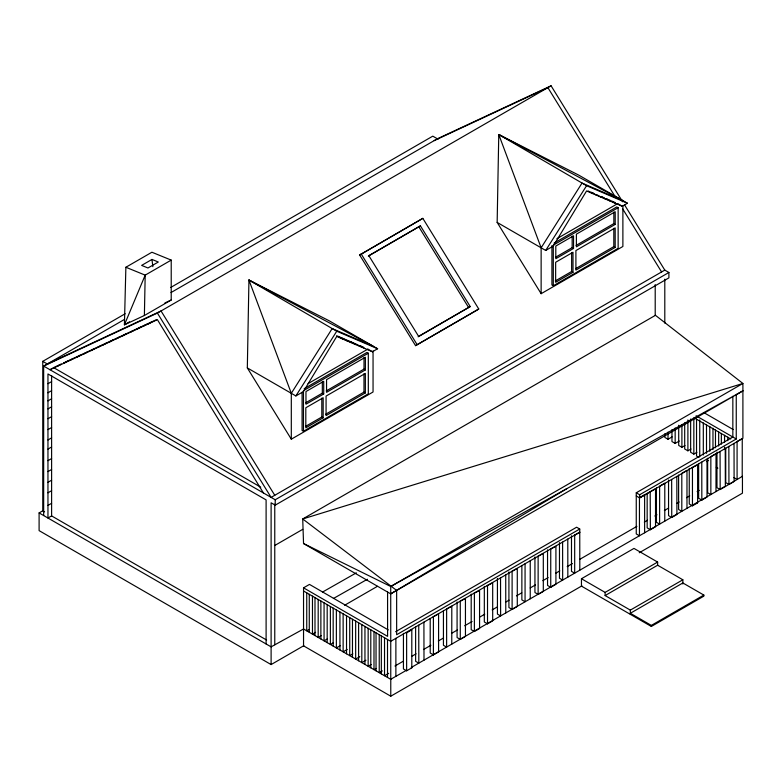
<?xml version="1.0" encoding="UTF-8"?>
<svg xmlns="http://www.w3.org/2000/svg" width="782" height="782" viewBox="0 0 782 782"><rect width="100%" height="100%" fill="white"/><g stroke="black" fill="none" stroke-linecap="round" stroke-linejoin="round"><path stroke-width="1.17" d="M247.327 367.921L248.94 280.044L329.085 320.728L377.618 348.752L372.418 351.753L336.749 336.446L303.377 391.616L295.87 395.946L247.327 367.921L291.305 439.191L373.053 391.997L373.053 350.942M497.157 222.42L498.769 134.533L578.915 175.217L627.447 203.242L622.247 206.252L586.578 190.945L553.206 246.115L545.699 250.445L497.157 222.42L541.134 293.69L622.883 246.486L622.883 205.441M144.387 315.508L145.188 275.137L171.219 260.103L171.219 300.014L144.387 315.508L124.416 324.813L125.873 267.258L151.904 252.234L171.219 260.103M291.305 393.317L332.174 328.577L373.053 346.113L248.94 280.044L291.305 393.317L291.305 439.191M295.87 395.946L336.749 331.216L377.618 348.752M541.134 247.806L582.013 183.076L622.883 200.612L498.769 134.533L541.134 247.806L541.134 293.69M545.699 250.445L586.578 185.705L627.447 203.242M359.642 255.02L422.827 218.354L478.74 308.968L477.206 310.043L415.555 345.644L359.642 255.02L422.827 218.354M368.342 256.115L420.423 225.861L470.217 306.564L418.135 336.827M415.555 345.644L478.74 308.968M636.255 495.954L639.656 497.919L742.9 438.311L742.9 383.463L655.453 315.312L302.722 518.965L303.543 543.539L390.717 593.861L566.803 488.662M151.982 259.428L141.63 265.401L147.964 267.982L158.306 262.009L151.982 259.428L152.842 266.662M303.827 645.678L271.11 664.573L39.1 530.626L39.1 512.914L42.756 510.802L42.756 361.343L125.198 313.738M170.652 287.502L432.788 136.156L438.057 139.196M124.475 319.427L43.665 366.084L43.665 515.553M170.984 292.576L437.353 138.795L551.075 85.795L622.628 201.766M129.577 321.832L124.416 324.813L145.188 275.137L125.873 267.258M50.879 369.192L52.707 368.136M56.91 366.484L60.566 364.383M63.85 363.249L67.506 361.147M69.647 360.551L73.293 358.449M76.558 357.325L80.214 355.224M83.957 353.884L86.694 352.301M90.898 350.649L94.554 348.537M97.73 347.462L101.377 345.351M271.11 664.573L271.11 502.797L275.215 505.162L668.903 277.874L668.903 272.478L275.215 499.766L43.665 366.084L157.387 313.083L551.075 85.795M103.185 344.921L106.841 342.809M109.812 341.832L113.458 339.72M116.45 338.743L120.096 336.631M122.696 335.83L126.352 333.719M130.418 332.223L133.165 330.649M136.84 329.242L140.486 327.13M142.862 326.426L146.517 324.315M148.199 323.943L151.855 321.832M47.956 383.718L51.612 381.606M47.956 392.789L51.612 390.677M47.956 400.863L51.612 398.752M47.956 408.918L51.612 406.806M47.956 418.761L51.612 416.659M47.956 429.621L51.612 427.51M47.956 439.973L51.612 437.861M420.423 225.861L368.821 255.655L418.614 336.358L470.217 306.564M47.956 449.112L51.612 447.001M47.956 460.676L51.612 458.565M47.956 471.614L51.612 469.503M47.956 482.308L51.612 480.197M47.956 492.807L51.612 490.695M47.956 505.416L51.612 503.305M266.594 640.038L51.612 515.915L47.956 518.026L47.956 373.962L266.105 499.903L266.105 643.967M556.852 238.735L617.643 203.633M308.069 383.63L367.814 349.143M554.018 243.163L616.773 206.927L618.142 207.719L618.142 248.324L553.294 285.772L551.926 284.98L551.926 245.568M304.178 388.674L366.944 352.438L368.312 353.229L368.312 393.835L303.465 431.273L302.087 430.481L302.087 392.271M618.142 207.719L553.294 245.167L553.294 285.772M368.312 353.229L303.465 390.668L303.465 431.273M555.474 257.307L572.17 247.669L573.538 248.461L573.538 235.802L555.797 246.047L555.797 258.695L573.538 248.461M576.07 245.421L613.841 223.613L615.209 224.405L615.209 211.746L576.393 234.16L576.393 246.809L615.209 224.405M305.645 402.808L322.331 393.18L323.709 393.972L323.709 381.313L305.967 391.547L305.967 404.206L323.709 393.972M326.241 390.922L364.011 369.114L365.38 369.906L365.38 357.247L326.563 379.661L326.563 392.32L365.38 369.906M575.572 268.705L613.811 246.623L615.18 247.415L615.18 227.894L575.904 250.572L575.904 270.083L615.18 247.415M555.298 280.933L571.632 271.501L573.001 272.292L573.001 252.254L555.65 262.273L555.65 282.312L573.001 272.292M325.732 414.206L363.982 392.124L365.35 392.916L365.35 373.405L326.074 396.083L326.074 415.594L365.35 392.916M305.469 426.434L321.803 417.011L323.171 417.793L323.171 397.755L305.811 407.774L305.811 427.813L323.171 417.793M274.765 545.494L302.722 529.346M581.925 585.855L390.775 696.205L303.543 645.844L303.543 587.839L309.477 584.408L388.263 629.891M390.775 679.333L303.543 628.972L271.11 646.861L39.1 512.914M344.637 605.248L377.383 586.344M308.812 629.618L306.74 630.82L306.74 592.844M315.566 632.325L312.468 634.124L312.468 596.148M390.717 593.861L742.9 390.853L390.717 586.48L303.543 543.539M742.9 390.853L736.253 394.695L736.253 438.985L639.656 494.752L636.255 492.787L636.255 533.92L639.441 535.768L639.451 497.802L644.622 494.81L644.622 532.777M321.294 635.629L318.186 637.428L318.186 599.452M664.817 433.854L664.817 437.412L668.014 439.259L672.119 436.894M327.179 639.031L324.071 640.82L324.071 602.854M671.963 429.699L671.963 441.566L675.159 443.404L679.284 441.028M333.484 642.677L330.375 644.466L330.375 606.49M678.708 425.261L678.708 445.437L681.904 447.284L684.993 445.505M340.502 645.531L336.368 647.916L336.368 609.95M684.7 422.876L684.7 448.976L687.896 450.823L690.995 449.034M347.267 649.431L343.132 651.826L343.132 613.85M690.643 419.035L690.643 452.26L693.839 454.107L696.889 452.348M352.829 653.84L349.73 655.639L349.73 617.663M395.624 631.709L576.617 527.215L579.745 529.023L579.814 570.195M636.255 492.787L732.842 437.021L732.842 396.318M579.745 529.023L396.65 634.73L396.65 590.439L302.722 518.965L742.9 383.463L390.717 586.48L390.775 696.205M359.798 656.675L355.663 659.06L355.663 621.094M579.745 532.19L390.707 641.318L303.543 590.997M433.208 616.793L438.585 613.919L438.585 651.885L433.404 654.876L430.208 653.029L430.208 618.621M446.522 609.1L451.8 606.177L451.761 644.124M460.051 601.29L465.446 598.435L465.446 636.401L460.275 639.393L457.079 637.545L457.079 601.944M511.956 571.329L517.283 568.426L517.283 606.402L512.112 609.383L508.916 607.546L508.916 571.945M537.967 556.315L543.304 553.421L543.304 591.388L538.133 594.379L534.937 592.531L534.937 556.94M574.574 535.171L579.853 532.249M639.49 497.821L655.531 488.75L655.531 526.726L650.36 529.707L647.164 527.87L647.164 493.452M733.887 477.597L737.084 479.444L737.084 441.468L742.431 438.585M487.157 585.65L492.689 582.873L492.689 620.84L487.518 623.831L484.322 621.983L484.322 586.383M550.411 549.12L555.914 546.335L555.914 584.301L550.743 587.292L547.547 585.444L547.547 549.844M473.931 593.284L479.562 590.557L479.562 628.533L474.391 631.514L471.194 629.676L471.194 594.076M406.024 632.491L406.63 632.833L411.801 629.852L411.801 667.818L406.63 670.809L403.434 668.962L403.434 633.361M692.08 467.656L697.622 464.879L697.622 502.855L692.451 505.837L689.255 503.989L689.255 468.398M706.508 461.595L708.58 460.403M365.947 660.223L361.812 662.608L361.812 624.642M371.255 664.475L368.146 666.274L368.146 628.298M376.054 668.444L373.992 669.646L373.992 631.67M382.33 670.878L379.231 672.667L379.231 634.701M394.959 666.02L403.414 661.142M411.86 656.264L416.092 653.82M423.482 649.549L430.882 645.287M438.282 641.015L443.56 637.965M452.016 633.088L457.294 630.038M464.694 625.766L472.084 621.504M479.483 617.233L484.762 614.183M492.161 609.911L497.44 606.861M505.895 601.984L509.062 600.156M516.462 595.884L521.741 592.834M530.196 587.956L535.474 584.907M542.874 580.645L548.153 577.595M555.552 573.323L559.775 570.88M567.175 566.618L572.453 563.568M579.853 559.296L636.9 526.364M644.3 522.093L647.467 520.265M654.866 515.993L656.978 514.781M664.368 510.509L668.6 508.065M677.046 503.188L679.167 501.976M686.557 497.704L689.724 495.876M697.124 491.604L699.235 490.382M388.674 673.341L384.529 675.726L384.529 637.76M390.707 679.294L406.083 670.497M719.851 489.346L411.254 667.505L411.801 667.818M720.887 488.74L723.995 486.951M668.551 480.031L668.551 515.631L671.748 517.479L676.919 514.488L676.821 476.463M698.639 463.814L698.639 498.232L701.835 500.079L707.016 497.088L707.016 459.122M716.977 452.084L716.977 487.685L720.173 489.522L725.344 486.541L725.237 448.506M725.745 448.194L725.745 482.602L728.941 484.449L734.112 481.468L734.024 443.443M703.859 595.082L651.338 625.404L630.331 613.284L682.852 582.961L703.859 595.082L703.859 596.138L651.338 626.46L581.456 586.119L581.456 578.739L633.977 548.407L657.633 562.072L657.633 565.23L605.112 595.552L605.112 592.394L657.633 562.072M639.246 552.757L742.441 493.178L742.441 476.297L725.344 486.541M605.112 595.552L630.331 610.116L682.852 579.794L682.852 584.007M322.467 592.101L356.338 572.844M333.376 598.523L367.393 579.257M434.157 140.643L547.879 87.633L614.955 196.36M164.914 302.947L171.219 300.014M61.377 364.001L53.626 367.618L260.758 487.196M63.586 362.965L156.615 319.613M49.97 369.72L157.387 319.662L263.436 492.973M590.928 192.137L593.157 193.086M600.957 196.438L604.31 197.875M606.539 198.833L609.882 200.26M612.111 201.218L615.454 202.655M336.641 335.722L341.363 337.756M342.213 338.117L352.242 342.418M353.014 342.751L357.814 344.813M363.552 347.267L360.326 345.888L364.891 348.528M617.682 203.613L622.247 206.252M586.578 185.705L498.769 134.533M610.156 200.378L614.72 203.017M606.685 199.029L610.341 201.14M601.808 196.937L605.454 199.048M596.549 194.542L601.114 197.181M592.199 192.675L596.764 195.314M588.172 190.955L592.736 193.584M664.69 270.044L668.903 272.478M703.78 412.564L733.193 429.543M696.078 415.789L736.253 438.985M693.976 417.744L730.74 438.976M728.844 446.424L728.941 484.449M720.066 451.497L720.173 489.522M742.216 476.433L742.255 438.487M716.273 467.235L717.866 468.164M698.932 457.411L696.537 456.033L696.537 419.25M701.767 462.064L701.835 500.079M715.98 491.585L716.019 453.638L710.848 456.62L710.848 494.595L707.651 492.748L707.651 458.34M671.65 479.454L671.748 517.479M697.036 502.513L697.622 502.855M650.184 491.643L650.36 529.707M336.749 331.216L248.94 280.044M367.853 349.114L372.418 351.753M664.778 521.135L664.798 483.178L659.627 486.16L659.627 524.136L656.43 522.288L656.43 487.88M356.856 344.539L360.512 346.641M351.059 341.91L355.624 344.549M347.628 340.581L351.284 342.682M342.36 338.186L346.934 340.815M338.342 336.456L342.907 339.095M657.633 565.23L682.852 579.794M567.781 539.101L567.84 577.106M562.6 542.082L562.669 580.097L559.472 578.25L559.472 542.649M581.456 578.739L605.112 592.394M505.719 574.926L505.778 612.932M500.539 577.918L500.627 615.933L497.43 614.085L497.43 578.494M42.756 361.343L47.321 363.972L161.043 310.972L274.765 495.289M423.912 622.159L424 660.174M418.741 625.141L418.82 663.156L415.623 661.318L415.623 626.9M411.195 629.5L411.801 629.852M303.543 587.839L387.579 636.353L387.579 592.052M42.756 510.802L44.584 511.858M624.544 204.874L664.798 270.103L271.11 497.401L157.387 313.083M622.628 208.784L661.592 271.95M418.898 226.927L468.692 307.639M361.176 253.945L417.089 344.569M727.759 437.138L727.759 440.696M724.552 435.271L724.552 442.387M724.552 447.128L724.552 449.503M721.356 433.423L721.356 444.098M718.668 431.84L718.668 446.072M715.471 429.992L715.471 447.793M712.969 428.204L712.969 449.562M709.773 426.356L709.773 451.273M706.508 424.812L706.508 453.286M703.311 422.964L703.311 454.997M699.734 419.905L699.734 456.688M693.839 418.507L693.839 454.107M692.451 467.871L692.451 505.837M687.896 419.973L687.896 450.823M686.977 508.329L686.977 470.363L681.806 473.345L681.806 511.32L678.61 509.473L678.61 475.065M681.904 424.734L681.904 447.284M675.159 427.979L675.159 443.404M668.014 432.143L668.014 439.259M664.798 279.164L664.798 323.113M655.208 284.599L655.208 315.459M651.338 625.404L651.338 626.46M639.656 494.752L639.656 497.919M630.331 610.116L630.331 614.339M613.841 212.108L613.841 223.613M613.811 228.324L613.811 246.623M574.682 535.24L574.682 573.206L571.486 571.359L571.486 535.768M572.17 236.164L572.17 247.669M571.632 252.635L571.632 271.501M550.743 549.316L550.743 587.292M538.133 556.413L538.133 594.379M530.235 560.772L530.235 598.748M525.064 563.763L525.064 601.729L521.868 599.882L521.868 565.474M512.112 571.417L512.112 609.383M487.518 585.855L487.518 623.831M474.391 593.548L474.391 631.514M460.275 601.417L460.275 639.393M446.63 609.168L446.63 647.134L443.433 645.287L443.433 610.879M433.404 616.9L433.404 654.876M406.63 632.833L406.63 670.809M395.878 638.337L395.878 676.303M387.51 639.471L387.51 677.447M381.333 635.913L381.333 673.879M376.034 632.853L376.034 670.819M370.795 629.823L370.795 667.799M364.95 626.45L364.95 664.426M364.011 357.609L364.011 369.114M363.982 373.835L363.982 392.124M358.615 622.795L358.615 660.761M352.467 619.246L352.467 657.212M346.534 615.815L346.534 653.791M339.935 612.013L339.935 649.979M333.171 608.103L333.171 646.079M327.179 604.652L327.179 642.618M322.331 381.665L322.331 393.18M321.803 398.146L321.803 417.011M320.874 601.006L320.874 638.972M314.99 597.604L314.99 635.58M309.271 594.3L309.271 632.276M275.215 499.766L275.215 505.162M274.765 504.175L274.765 644.749M51.612 375.516L51.612 515.915"/></g></svg>
